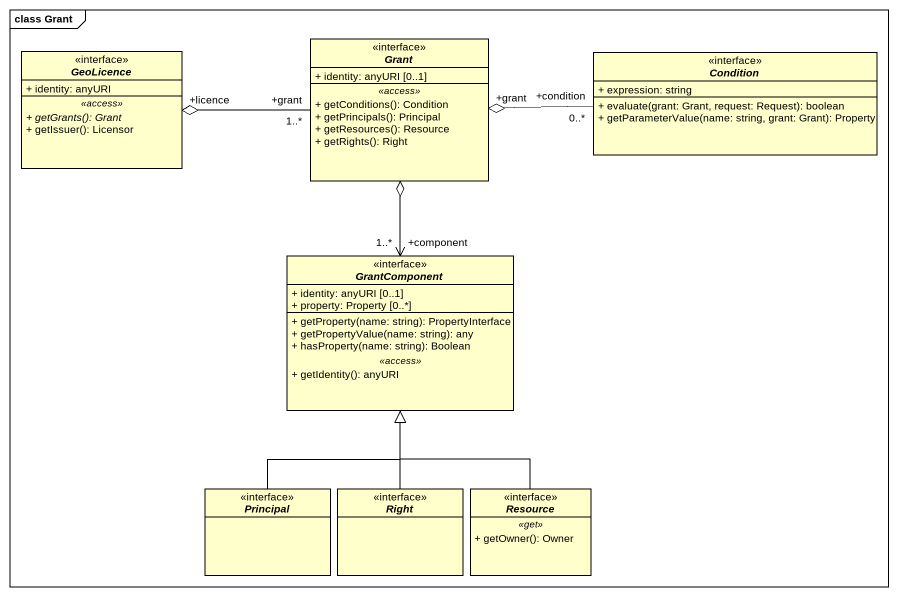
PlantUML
@startuml
mainframe class Grant
hide circle
hide empty members
skinparam classAttributeIconSize 0
interface GeoLicence {
  + identity: anyURI
  .. <<access>> ..
  {abstract} + getGrants(): Grant
  + getIssuer(): Licensor
}
interface Grant {
  + identity: anyURI [0..1]
  .. <<access>> ..
  + getConditions(): Condition
  + getPrincipals(): Principal
  + getResources(): Resource
  + getRights(): Right
}
interface Condition {
  + expression: string
  + evaluate(grant: Grant, request: Request): boolean
  + getParameterValue(name: string, grant: Grant): Property
}
interface GrantComponent {
  + identity: anyURI [0..1]
  + property: Property [0..*]
  --
  + getProperty(name: string): PropertyInterface
  + getPropertyValue(name: string): any
  + hasProperty(name: string): Boolean
  .. <<access>> ..
  + getIdentity(): anyURI
}
interface Principal
interface "Right" as Right_
interface Resource {
  .. <<get>> ..
  + getOwner(): Owner
}
Grant "+grant\n1..*" -left-o "+licence" GeoLicence
Condition "+condition\n0..*" -left-o "+grant" Grant
GrantComponent "+component\n1..*" <-up-o Grant
Principal -up-|> GrantComponent
Right_ -up-|> GrantComponent
Resource -up-|> GrantComponent
@enduml
